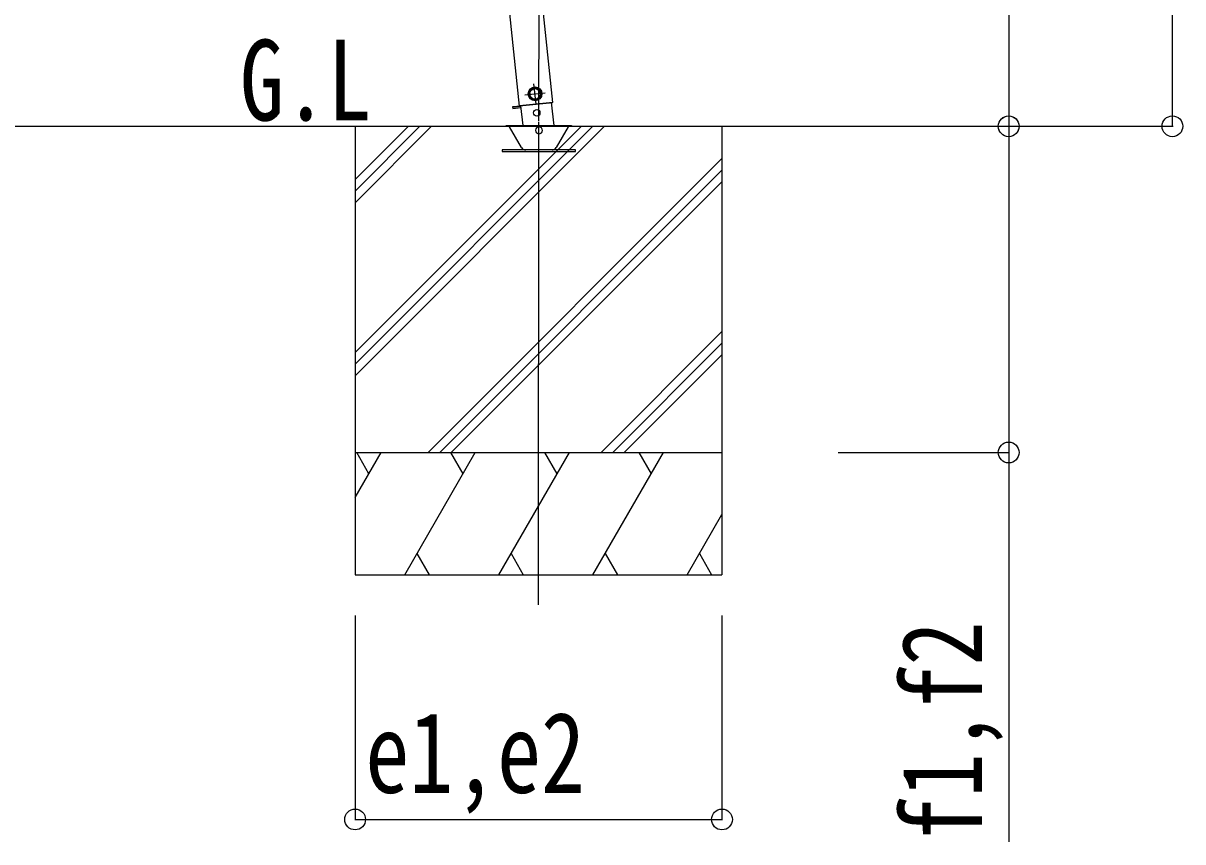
# Model space of a CAD drawing. Units: millimetres, scale not verified. Extents: x -12615 to 12615, y -8910 to 8910.
# Drawn here: x -8831 to -7409, y -5803 to -4799 of the extents above; entities that cross this region are included whole.
import ezdxf
from ezdxf.enums import TextEntityAlignment as Align

# ---------------------------------------------------------------- set-up
doc = ezdxf.new("R2010")
doc.units = ezdxf.units.MM
doc.header["$LTSCALE"] = 40
for name, color, linetype in [('0-2_USER1', 3, 'Continuous'), ('0-3_YKK_12', 2, 'Continuous'), ('0-4_YKK_13', 4, 'Continuous'), ('0-5_YKK_A1', 4, 'Continuous'), ('0-6_YKK_D', 6, 'Continuous')]:
    doc.layers.add(name, color=color, linetype=linetype)
doc.styles.add('ＭＳ ゴシック', font='')
doc.styles.get('ＭＳ ゴシック').set_extended_font_data('MS Gothic')

msp = doc.modelspace()

# ---------------------------------------------------------------- linework, layer by layer
at = {"layer": '0-3_YKK_12'}
msp.add_line((-8199.28, -5512.18), (-8198.83, -4920.24), dxfattribs=at)
at = {"layer": '0-4_YKK_13'}
for p, q in [((-8202.24, -4898.05), (-8204.86, -4873.17)), ((-8215.99, -4886.92), (-8191.11, -4884.3)), ((-8221.18, -4900.5), (-8231.02, -4901.54)), ((-8231.02, -4901.54), (-8221.18, -4900.51)), ((-8231.02, -4901.54), (-8230.81, -4903.53)), ((-8220.97, -4902.5), (-8230.81, -4903.53)), ((-8222.6, -4900.36), (-8181.84, -4896.07)), ((-8221.21, -4900.21), (-8218.67, -4924.34)), ((-8180.26, -4924.34), (-8183.22, -4896.22)), ((-8238.83, -4924.34), (-8158.84, -4924.34)), ((-8238.83, -4925.34), (-8238.83, -4924.34)), ((-8238.83, -4925.34), (-8158.84, -4925.34)), ((-8220.14, -4951.34), (-8234.86, -4925.84)), ((-8162.8, -4925.84), (-8177.52, -4951.34)), ((-8158.84, -4924.34), (-8158.84, -4925.34))]:
    msp.add_line(p, q, dxfattribs=at)
for points in [[(-8204.33, -4878.15), (-8210.41, -4882.56), (-8209.62, -4890.02), (-8202.76, -4893.07), (-8196.69, -4888.66), (-8197.48, -4881.2)], [(-8154.08, -4956.34), (-8154.08, -4954.34), (-8244.08, -4954.34), (-8244.08, -4956.34)]]:
    msp.add_lwpolyline(points, close=True, dxfattribs=at)
msp.add_lwpolyline([(-8231.02, -4901.54), (-8230.81, -4903.53), (-8220.97, -4902.49)], dxfattribs=at)
for centre, radius in [((-8203.55, -4885.61), 8.5), ((-8203.55, -4885.61), 7.7), ((-8203.55, -4885.61), 6.5), ((-8201.5, -4908.8), 4)]:
    msp.add_circle(centre, radius, dxfattribs=at)
for centre, radius, start, end in [((-8235.73, -4926.34), 1, 30, 90), ((-8198.83, -4930.34), 4.25, 183.37229, 176.62771), ((-8161.93, -4926.34), 1, 90, 150), ((-8214.94, -4948.34), 6, 210, 270), ((-8182.72, -4948.34), 6, 270, 330)]:
    msp.add_arc(centre, radius, start, end, dxfattribs=at)
at = {"layer": '0-5_YKK_A1'}
for p, q in [((-8222.58, -4900.68), (-8281.18, -4343.09)), ((-8181.84, -4896.07), (-8240.41, -4338.8)), ((-8181.84, -4896.07), (-8222.61, -4900.36)), ((-10317.99, -4925.32), (-7669.52, -4925.32)), ((-8424.27, -4925.34), (-8424.27, -5475.34)), ((-8424.27, -5202.86), (-8146.74, -4925.34)), ((-8424.27, -5217.01), (-8132.6, -4925.34)), ((-8424.27, -5231.15), (-8118.46, -4925.34)), ((-8424.27, -5019.02), (-8330.59, -4925.34)), ((-8424.27, -5004.88), (-8344.73, -4925.34)), ((-8424.27, -4990.73), (-8358.87, -4925.34)), ((-7974.27, -4925.34), (-7974.27, -5475.34)), ((-8334.61, -5325.34), (-7974.27, -4965)), ((-8320.47, -5325.34), (-7974.27, -4979.14)), ((-8306.33, -5325.34), (-7974.27, -4993.28)), ((-8122.48, -5325.34), (-7974.27, -5177.13)), ((-8108.34, -5325.34), (-7974.27, -5191.27)), ((-8094.2, -5325.34), (-7974.27, -5205.41)), ((-8424.27, -5380.67), (-8392.32, -5325.33)), ((-8424.27, -5325.34), (-7974.27, -5325.34)), ((-8407.32, -5351.32), (-8422.33, -5325.34)), ((-8363.45, -5475.33), (-8276.85, -5325.33)), ((-8291.85, -5351.32), (-8306.86, -5325.34)), ((-8247.99, -5475.33), (-8161.38, -5325.34)), ((-8176.38, -5351.32), (-8191.38, -5325.33)), ((-8132.51, -5475.33), (-8045.91, -5325.33)), ((-8060.91, -5351.32), (-8075.91, -5325.33)), ((-8017.04, -5475.33), (-7974.27, -5401.26)), ((-8348.46, -5449.36), (-8333.46, -5475.33)), ((-8232.99, -5449.35), (-8217.99, -5475.33)), ((-8117.51, -5449.35), (-8102.51, -5475.33)), ((-8002.04, -5449.35), (-7987.04, -5475.33)), ((-8424.27, -5475.34), (-7974.27, -5475.34))]:
    msp.add_line(p, q, dxfattribs=at)
at = {"layer": '0-6_YKK_D'}
for p, q in [((-7421.76, -4925.32), (-7421.76, -2518.91)), ((-7622.56, -2722.75), (-7622.56, -4925.32)), ((-8198.83, -4919.24), (-8198.54, -4536.74)), ((-7973.27, -4925.32), (-7621.56, -4925.32)), ((-7973.27, -4925.32), (-7420.76, -4925.32)), ((-7860.18, -4925.34), (-7621.56, -4925.34)), ((-7831.57, -5325.34), (-7621.56, -5325.34)), ((-8424.27, -5525.34), (-8424.27, -5776.34)), ((-7974.27, -5525.34), (-7974.27, -5776.34)), ((-8424.27, -5775.34), (-7974.27, -5775.34))]:
    msp.add_line(p, q, dxfattribs=at)
msp.add_lwpolyline([(-7622.56, -4925.34), (-7622.56, -5325.34), (-7622.56, -5802.74)], dxfattribs=at)
for centre in [(-7622.56, -4925.32), (-7622.56, -4925.34), (-7421.76, -4925.32), (-7622.56, -5325.34), (-8424.27, -5775.34), (-7974.27, -5775.34)]:
    msp.add_circle(centre, 12.75, dxfattribs=at)

# ---------------------------------------------------------------- texts
at = {"layer": '0-2_USER1', "style": 'ＭＳ ゴシック', "width": 0.8}
msp.add_text('G.L', height=98.97, dxfattribs=at).set_placement((-8565.56, -4947.86), align=Align.BOTTOM_LEFT)
at = {"layer": '0-6_YKK_D', "style": 'ＭＳ ゴシック', "width": 0.8}
msp.add_text('f1,f2', height=98.97, rotation=90, dxfattribs=at).set_placement((-7625.48, -5801.94), align=Align.BOTTOM_LEFT)
msp.add_text('e1,e2', height=98.97, dxfattribs=at).set_placement((-8411.67, -5772.41), align=Align.BOTTOM_LEFT)

doc.saveas('drawing.dxf')
